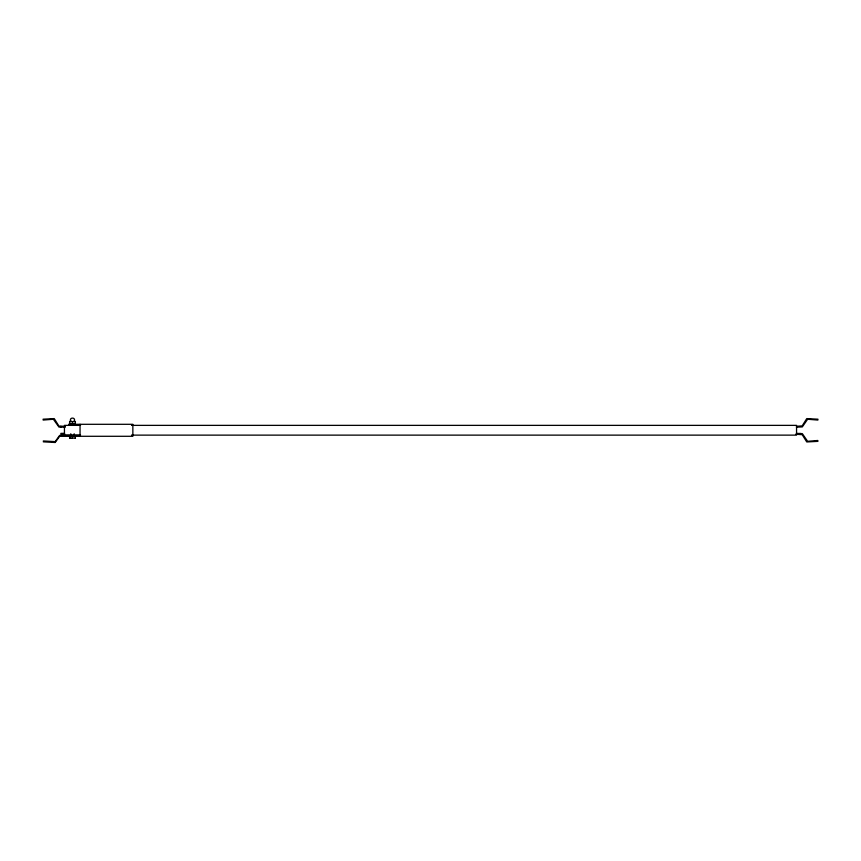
<?xml version="1.0" encoding="UTF-8"?>
<svg xmlns="http://www.w3.org/2000/svg" width="861" height="861" viewBox="0 0 861 861"><rect width="100%" height="100%" fill="white"/><g stroke="black" fill="none" stroke-linecap="round" stroke-linejoin="round"><path stroke-width="1.29" d="M69.601 438.367L69.601 436.29M69.601 424.301L69.601 421.33M75.37 424.301L75.37 421.33M80.051 434.514L80.051 436.29M132.852 434.514L132.852 436.29L59.635 436.29L55.19 442.5L43.298 441.844M71.043 421.33L69.601 421.599L75.37 421.599M75.37 424.042L69.601 424.042M71.043 438.367L69.601 438.109L75.37 438.109M43.05 419.189L54.254 418.586L58.946 426.13L65.285 426.303M43.125 420.071L53.371 419.253L58.957 427.088L65.285 427.185M817.875 440.477L807.629 441.295L802.312 433.621L796.393 433.363M817.95 441.359L806.746 441.962L802.204 434.687L795.865 434.245M68.6 424.301L132.852 424.301L132.852 435.397L131.776 435.397M68.6 425.194L80.051 425.194M131.776 425.194L132.852 425.194M80.557 425.366L64.446 425.366L64.446 435.128L80.557 435.128M131.604 425.366L796.554 425.366L796.554 435.128L131.604 435.128M796.457 426.303L802.204 425.861L806.746 418.586L817.95 419.189L817.875 420.071L807.629 419.253L802.312 426.927L796.457 427.185M64.607 433.363L60.894 433.363L60.894 434.245L64.607 434.245M80.245 435.397L59.635 435.397L55.19 441.618L43.298 440.961M800.106 433.363L800.106 434.245M80.051 424.301L80.051 435.397M75.37 436.29L75.37 438.367M74.175 421.072C76.328 417.079 68.632 417.079 70.796 421.072M74.175 433.75L74.175 436.29M72.485 421.599L72.485 424.042M72.485 436.29L72.485 438.109M70.796 433.75L70.796 436.29M60.894 426.303L60.894 427.185"/></g></svg>
